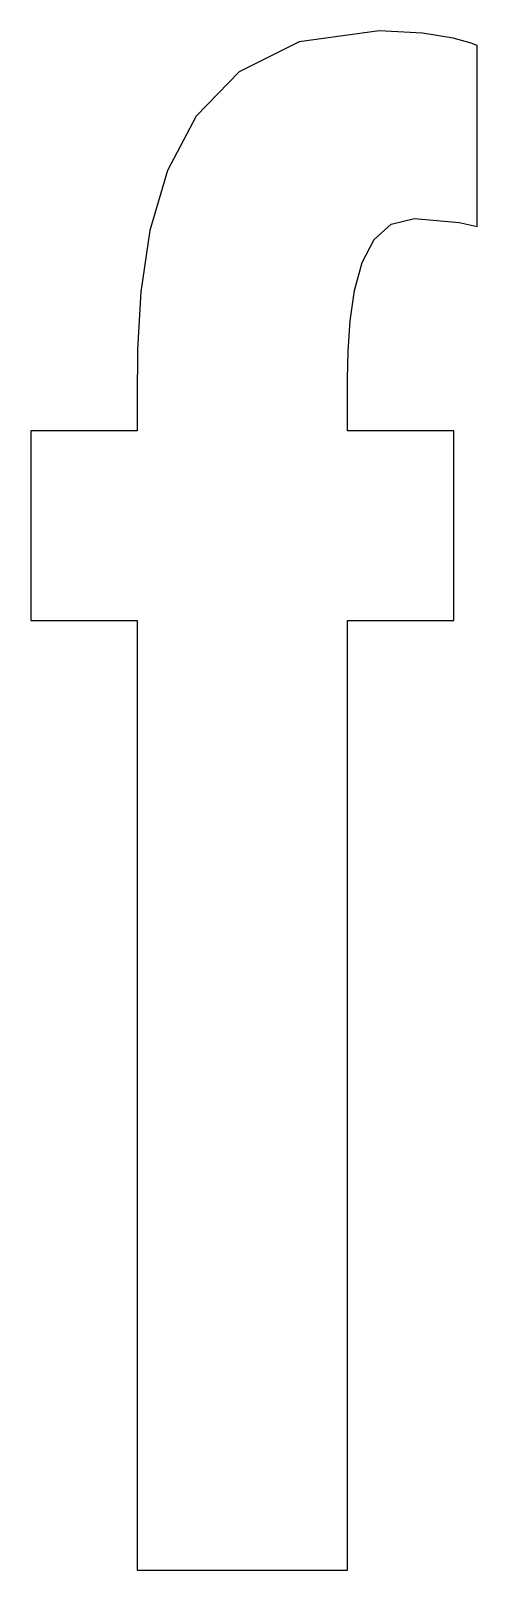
# Model space of a CAD drawing. Extents: x 0 to 0.34, y 0 to 1.18.
import ezdxf

# ---------------------------------------------------------------- set-up
doc = ezdxf.new("R2010")
doc.units = 0
doc.layers.get('0').update_dxf_attribs({"linetype": 'CONTINUOUS'})

msp = doc.modelspace()

# ---------------------------------------------------------------- linework, layer by layer
at = {"color": 0}
for p, q in [((0.2672, 1.1825), (0.2059, 1.1741)), ((0.3006, 1.1808), (0.2672, 1.1825)), ((0.2059, 1.1741), (0.1599, 1.1511)), ((0.3241, 1.1769), (0.3006, 1.1808)), ((0.3379, 1.173), (0.3241, 1.1769)), ((0.3425, 1.1712), (0.3379, 1.173)), ((0.3425, 1.0321), (0.3425, 1.1712)), ((0.1599, 1.1511), (0.1269, 1.117)), ((0.1269, 1.117), (0.1048, 1.0751)), ((0.1048, 1.0751), (0.0914, 1.029)), ((0.0914, 1.029), (0.0845, 0.982)), ((0.2634, 1.0221), (0.2765, 1.034)), ((0.2765, 1.034), (0.2943, 1.0384)), ((0.2943, 1.0384), (0.3287, 1.0353)), ((0.3287, 1.0353), (0.3425, 1.0321)), ((0.2542, 1.0045), (0.2634, 1.0221)), ((0.2484, 0.9831), (0.2542, 1.0045)), ((0.0845, 0.982), (0.082, 0.9377)), ((0.245, 0.9598), (0.2484, 0.9831)), ((0.2434, 0.9365), (0.245, 0.9598)), ((0.082, 0.9377), (0.0817, 0.8993)), ((0.2431, 0.9152), (0.2434, 0.9365)), ((0.2431, 0.8976), (0.2431, 0.9152)), ((0.0817, 0.8993), (0.0817, 0.888)), ((0.0817, 0.888), (0.0817, 0.8752)), ((0.2431, 0.8848), (0.2431, 0.8976)), ((0.0817, 0.8752), (0.0001, 0.8752)), ((0.0001, 0.8752), (0.0001, 0.7296)), ((0.2431, 0.8752), (0.2431, 0.8848)), ((0.3247, 0.8752), (0.2431, 0.8752)), ((0.3247, 0.7296), (0.3247, 0.8752)), ((0.0001, 0.7296), (0.0817, 0.7296)), ((0.0817, 0.7296), (0.0817, 0)), ((0.2431, 0), (0.2431, 0.7296)), ((0.2431, 0.7296), (0.3247, 0.7296)), ((0.0817, 0), (0.2431, 0))]:
    msp.add_line(p, q, dxfattribs=at)

doc.saveas('drawing.dxf')
